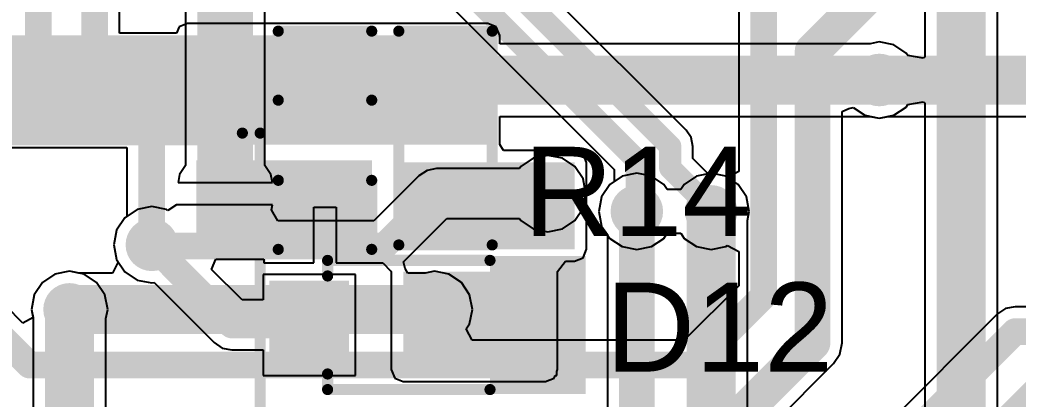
# Model space of a CAD drawing. Header units: millimetres. Extents: x -0.25 to 4.68, y -0.29 to 2.93.
# Drawn here: x 3.0337 to 3.4824, y 0.7837 to 0.954 of the extents above; entities that cross this region are included whole.
import ezdxf

# ---------------------------------------------------------------- set-up
doc = ezdxf.new("R2010")
doc.units = ezdxf.units.MM
doc.header["$MEASUREMENT"] = 0
for name, color, linetype in [('BottomLayer', 5, 'Continuous'), ('BottomSolder', 6, 'Continuous'), ('TopLayer', 1, 'Continuous'), ('TopOverlay', 2, 'Continuous'), ('TopPaste', 8, 'Continuous'), ('TopSolder', 216, 'Continuous'), ('ViaHoleLayer', 16, 'Continuous')]:
    doc.layers.add(name, color=color, linetype=linetype)
doc.styles.add('Arial', font='', dxfattribs={"height": 0.2})
doc.styles.get('Arial').set_extended_font_data('Arial')

# ---------------------------------------------------------------- blocks, each defined once
blk = doc.blocks.new('14_TSSOP_48')
at = {"layer": 'TopLayer'}
for points in [[(-0.1299212, 0.08562995), (-0.0885826, 0.08562995), (-0.0885826, 0.06791345), (-0.1299212, 0.06791345)], [(0.0885827, 0.08562995), (0.1299213, 0.08562995), (0.1299213, 0.06791345), (0.0885827, 0.06791345)], [(-0.1299212, 0.06003935), (-0.0885826, 0.06003935), (-0.0885826, 0.04232285), (-0.1299212, 0.04232285)], [(0.0885827, 0.06003945), (0.1299213, 0.06003945), (0.1299213, 0.04232295), (0.0885827, 0.04232295)], [(-0.1299212, 0.03444885), (-0.0885826, 0.03444885), (-0.0885826, 0.01673235), (-0.1299212, 0.01673235)], [(0.0885827, 0.03444885), (0.1299213, 0.03444885), (0.1299213, 0.01673235), (0.0885827, 0.01673235)], [(-0.1299212, 0.00885825), (-0.0885826, 0.00885825), (-0.0885826, -0.00885825), (-0.1299212, -0.00885825)], [(0.0885827, 0.00885835), (0.1299213, 0.00885835), (0.1299213, -0.00885815), (0.0885827, -0.00885815)], [(-0.1299212, -0.01673225), (-0.0885826, -0.01673225), (-0.0885826, -0.03444875), (-0.1299212, -0.03444875)], [(0.0885827, -0.01673225), (0.1299213, -0.01673225), (0.1299213, -0.03444875), (0.0885827, -0.03444875)], [(-0.1299212, -0.04232285), (-0.0885826, -0.04232285), (-0.0885826, -0.06003935), (-0.1299212, -0.06003935)], [(0.0885827, -0.04232275), (0.1299213, -0.04232275), (0.1299213, -0.06003925), (0.0885827, -0.06003925)], [(-0.1299212, -0.06791335), (-0.0885826, -0.06791335), (-0.0885826, -0.08562985), (-0.1299212, -0.08562985)], [(0.0885827, -0.06791335), (0.1299213, -0.06791335), (0.1299213, -0.08562985), (0.0885827, -0.08562985)]]:
    blk.add_hatch(color=1, dxfattribs=at).paths.add_polyline_path(points)
at = {"layer": 'TopOverlay'}
blk.add_hatch(color=2, dxfattribs=at).paths.add_polyline_path([(-0.084, 0.068), (-0.073, 0.068), (-0.073, 0.086), (-0.084, 0.086)])
at = {"layer": 'TopPaste'}
for points in [[(-0.1299212, 0.08562995), (-0.0885826, 0.08562995), (-0.0885826, 0.06791345), (-0.1299212, 0.06791345)], [(0.0885827, 0.08562995), (0.1299213, 0.08562995), (0.1299213, 0.06791345), (0.0885827, 0.06791345)], [(-0.1299212, 0.06003935), (-0.0885826, 0.06003935), (-0.0885826, 0.04232285), (-0.1299212, 0.04232285)], [(0.0885827, 0.06003945), (0.1299213, 0.06003945), (0.1299213, 0.04232295), (0.0885827, 0.04232295)], [(-0.1299212, 0.03444885), (-0.0885826, 0.03444885), (-0.0885826, 0.01673235), (-0.1299212, 0.01673235)], [(0.0885827, 0.03444885), (0.1299213, 0.03444885), (0.1299213, 0.01673235), (0.0885827, 0.01673235)], [(-0.1299212, 0.00885825), (-0.0885826, 0.00885825), (-0.0885826, -0.00885825), (-0.1299212, -0.00885825)], [(0.0885827, 0.00885835), (0.1299213, 0.00885835), (0.1299213, -0.00885815), (0.0885827, -0.00885815)], [(-0.1299212, -0.01673225), (-0.0885826, -0.01673225), (-0.0885826, -0.03444875), (-0.1299212, -0.03444875)], [(0.0885827, -0.01673225), (0.1299213, -0.01673225), (0.1299213, -0.03444875), (0.0885827, -0.03444875)], [(-0.1299212, -0.04232285), (-0.0885826, -0.04232285), (-0.0885826, -0.06003935), (-0.1299212, -0.06003935)], [(0.0885827, -0.04232275), (0.1299213, -0.04232275), (0.1299213, -0.06003925), (0.0885827, -0.06003925)], [(-0.1299212, -0.06791335), (-0.0885826, -0.06791335), (-0.0885826, -0.08562985), (-0.1299212, -0.08562985)], [(0.0885827, -0.06791335), (0.1299213, -0.06791335), (0.1299213, -0.08562985), (0.0885827, -0.08562985)]]:
    blk.add_hatch(color=8, dxfattribs=at).paths.add_polyline_path(points)
at = {"layer": 'TopSolder'}
for points in [[(-0.1339212, 0.08962995), (-0.0845826, 0.08962995), (-0.0845826, 0.06391345), (-0.1339212, 0.06391345)], [(0.0845827, 0.08962995), (0.1339213, 0.08962995), (0.1339213, 0.06391345), (0.0845827, 0.06391345)], [(-0.1339212, 0.06403935), (-0.0845826, 0.06403935), (-0.0845826, 0.03832285), (-0.1339212, 0.03832285)], [(0.0845827, 0.06403945), (0.1339213, 0.06403945), (0.1339213, 0.03832295), (0.0845827, 0.03832295)], [(-0.1339212, 0.03844885), (-0.0845826, 0.03844885), (-0.0845826, 0.01273235), (-0.1339212, 0.01273235)], [(0.0845827, 0.03844885), (0.1339213, 0.03844885), (0.1339213, 0.01273235), (0.0845827, 0.01273235)], [(-0.1339212, 0.01285825), (-0.0845826, 0.01285825), (-0.0845826, -0.01285825), (-0.1339212, -0.01285825)], [(0.0845827, 0.01285835), (0.1339213, 0.01285835), (0.1339213, -0.01285815), (0.0845827, -0.01285815)], [(-0.1339212, -0.01273225), (-0.0845826, -0.01273225), (-0.0845826, -0.03844875), (-0.1339212, -0.03844875)], [(0.0845827, -0.01273225), (0.1339213, -0.01273225), (0.1339213, -0.03844875), (0.0845827, -0.03844875)], [(-0.1339212, -0.03832285), (-0.0845826, -0.03832285), (-0.0845826, -0.06403935), (-0.1339212, -0.06403935)], [(0.0845827, -0.03832275), (0.1339213, -0.03832275), (0.1339213, -0.06403925), (0.0845827, -0.06403925)], [(-0.1339212, -0.06391335), (-0.0845826, -0.06391335), (-0.0845826, -0.08962985), (-0.1339212, -0.08962985)], [(0.0845827, -0.06391335), (0.1339213, -0.06391335), (0.1339213, -0.08962985), (0.0845827, -0.08962985)]]:
    blk.add_hatch(color=216, dxfattribs=at).paths.add_polyline_path(points)
at = {"layer": 'TopOverlay'}
for points, const_width in [([(-0.09, 0.1), (0.0900001, 0.1)], 0.005), ([(-0.09, 0.1), (-0.09, 0.092)], 0.005), ([(0.0900001, 0.1), (0.0900001, 0.092)], 0.005), ([(-0.141, 0.082), (-0.136, 0.077)], 0.007874), ([(-0.141, 0.082), (-0.141, 0.072)], 0.007874), ([(-0.136, 0.077), (-0.141, 0.072)], 0.007874), ([(-0.09, -0.0919999), (-0.09, -0.0999999)], 0.005), ([(0.0900001, -0.0919999), (0.0900001, -0.0999999)], 0.005), ([(-0.09, -0.0999999), (0.0900001, -0.0999999)], 0.005)]:
    blk.add_lwpolyline(points, dxfattribs=dict(at, const_width=const_width))
for points, const_width in [([(-0.09125, 0.1, 1), (-0.08875, 0.1, 1)], 0.0025), ([(-0.09125, 0.1, 1), (-0.08875, 0.1, 1)], 0.0025), ([(0.0887501, 0.1, 1), (0.0912501, 0.1, 1)], 0.0025), ([(0.0887501, 0.1, 1), (0.0912501, 0.1, 1)], 0.0025), ([(-0.09125, 0.092, 1), (-0.08875, 0.092, 1)], 0.0025), ([(0.0887501, 0.092, 1), (0.0912501, 0.092, 1)], 0.0025), ([(-0.1429685, 0.082, 1), (-0.1390315, 0.082, 1)], 0.003937), ([(-0.1429685, 0.082, 1), (-0.1390315, 0.082, 1)], 0.003937), ([(-0.1379685, 0.077, 1), (-0.1340315, 0.077, 1)], 0.003937), ([(-0.1379685, 0.077, 1), (-0.1340315, 0.077, 1)], 0.003937), ([(-0.1429685, 0.072, 1), (-0.1390315, 0.072, 1)], 0.003937), ([(-0.1429685, 0.072, 1), (-0.1390315, 0.072, 1)], 0.003937), ([(-0.09125, -0.0919999, 1), (-0.08875, -0.0919999, 1)], 0.0025), ([(0.0887501, -0.0919999, 1), (0.0912501, -0.0919999, 1)], 0.0025), ([(-0.09125, -0.0999999, 1), (-0.08875, -0.0999999, 1)], 0.0025), ([(-0.09125, -0.0999999, 1), (-0.08875, -0.0999999, 1)], 0.0025), ([(0.0887501, -0.0999999, 1), (0.0912501, -0.0999999, 1)], 0.0025), ([(0.0887501, -0.0999999, 1), (0.0912501, -0.0999999, 1)], 0.0025)]:
    blk.add_lwpolyline(points, format="xyb", close=True, dxfattribs=dict(at, const_width=const_width))
blk = doc.blocks.new('R___0603_86')
at = {"layer": 'TopLayer'}
for points in [[(-0.015, 0.0175), (-0.015, -0.0175), (-0.045, -0.0175), (-0.045, 0.0175)], [(0.045, 0.0175), (0.045, -0.0175), (0.015, -0.0175), (0.015, 0.0175)]]:
    blk.add_hatch(color=1, dxfattribs=at).paths.add_polyline_path(points)
at = {"layer": 'TopPaste'}
for points in [[(-0.015, 0.0175), (-0.015, -0.0175), (-0.045, -0.0175), (-0.045, 0.0175)], [(0.045, 0.0175), (0.045, -0.0175), (0.015, -0.0175), (0.015, 0.0175)]]:
    blk.add_hatch(color=8, dxfattribs=at).paths.add_polyline_path(points)
at = {"layer": 'TopSolder'}
for points in [[(-0.011, 0.0215), (-0.011, -0.0215), (-0.049, -0.0215), (-0.049, 0.0215)], [(0.049, 0.0215), (0.049, -0.0215), (0.011, -0.0215), (0.011, 0.0215)]]:
    blk.add_hatch(color=216, dxfattribs=at).paths.add_polyline_path(points)
at = {"layer": 'TopOverlay', "const_width": 0.005}
for points in [[(-0.048, 0.021), (-0.048, -0.021)], [(-0.048, 0.021), (0.048, 0.021)], [(0.048, 0.021), (0.048, -0.021)], [(-0.048, -0.021), (0.048, -0.021)]]:
    blk.add_lwpolyline(points, dxfattribs=at)
at = {"layer": 'TopOverlay', "const_width": 0.0025}
for points in [[(-0.04925, 0.021, 1), (-0.04675, 0.021, 1)], [(-0.04925, 0.021, 1), (-0.04675, 0.021, 1)], [(0.04675, 0.021, 1), (0.04925, 0.021, 1)], [(0.04675, 0.021, 1), (0.04925, 0.021, 1)], [(-0.04925, -0.021, 1), (-0.04675, -0.021, 1)], [(-0.04925, -0.021, 1), (-0.04675, -0.021, 1)], [(0.04675, -0.021, 1), (0.04925, -0.021, 1)], [(0.04675, -0.021, 1), (0.04925, -0.021, 1)]]:
    blk.add_lwpolyline(points, format="xyb", close=True, dxfattribs=at)
blk = doc.blocks.new('SOD_323_155')
at = {"layer": 'TopLayer'}
for points in [[(-0.02952755, -0.01771655), (-0.06102365, -0.01771655), (-0.06102365, 0.01771655), (-0.02952755, 0.01771655)], [(0.06102365, -0.01771655), (0.02952755, -0.01771655), (0.02952755, 0.01771655), (0.06102365, 0.01771655)]]:
    blk.add_hatch(color=1, dxfattribs=at).paths.add_polyline_path(points)
at = {"layer": 'TopOverlay'}
for points in [[(-0.0790005, 0.0190003), (-0.0360005, 0.0190003), (-0.0360005, 0.0310003), (-0.0790005, 0.0310003)], [(-0.0790005, -0.0199997), (-0.0620005, -0.0199997), (-0.0620005, 0.0200003), (-0.0790005, 0.0200003)], [(-0.0790005, -0.0309997), (-0.0360005, -0.0309997), (-0.0360005, -0.0189997), (-0.0790005, -0.0189997)]]:
    blk.add_hatch(color=2, dxfattribs=at).paths.add_polyline_path(points)
at = {"layer": 'TopPaste'}
for points in [[(-0.02952755, -0.01771655), (-0.06102365, -0.01771655), (-0.06102365, 0.01771655), (-0.02952755, 0.01771655)], [(0.06102365, -0.01771655), (0.02952755, -0.01771655), (0.02952755, 0.01771655), (0.06102365, 0.01771655)]]:
    blk.add_hatch(color=8, dxfattribs=at).paths.add_polyline_path(points)
at = {"layer": 'TopSolder'}
for points in [[(-0.02736215, -0.01988195), (-0.06318905, -0.01988195), (-0.06318905, 0.01988195), (-0.02736215, 0.01988195)], [(0.06318905, -0.01988195), (0.02736215, -0.01988195), (0.02736215, 0.01988195), (0.06318905, 0.01988195)]]:
    blk.add_hatch(color=216, dxfattribs=at).paths.add_polyline_path(points)
at = {"layer": 'TopOverlay', "const_width": 0.005}
for points in [[(0.037, 0.029), (-0.036, 0.029)], [(0.037, 0.029), (0.037, 0.022)], [(0.037, -0.022), (0.037, -0.029)], [(0.037, -0.029), (-0.036, -0.029)]]:
    blk.add_lwpolyline(points, dxfattribs=at)
at = {"layer": 'TopOverlay', "const_width": 0.0025}
for points in [[(-0.03725, 0.029, 1), (-0.03475, 0.029, 1)], [(0.03575, 0.029, 1), (0.03825, 0.029, 1)], [(0.03575, 0.029, 1), (0.03825, 0.029, 1)], [(0.03575, 0.022, 1), (0.03825, 0.022, 1)], [(0.03575, -0.022, 1), (0.03825, -0.022, 1)], [(-0.03725, -0.029, 1), (-0.03475, -0.029, 1)], [(0.03575, -0.029, 1), (0.03825, -0.029, 1)], [(0.03575, -0.029, 1), (0.03825, -0.029, 1)]]:
    blk.add_lwpolyline(points, format="xyb", close=True, dxfattribs=at)
blk = doc.blocks.new('C___0603_198')
at = {"layer": 'TopLayer'}
for points in [[(-0.015, 0.0175), (-0.015, -0.0175), (-0.045, -0.0175), (-0.045, 0.0175)], [(0.045, 0.0175), (0.045, -0.0175), (0.015, -0.0175), (0.015, 0.0175)]]:
    blk.add_hatch(color=1, dxfattribs=at).paths.add_polyline_path(points)
at = {"layer": 'TopPaste'}
for points in [[(-0.015, 0.0175), (-0.015, -0.0175), (-0.045, -0.0175), (-0.045, 0.0175)], [(0.045, 0.0175), (0.045, -0.0175), (0.015, -0.0175), (0.015, 0.0175)]]:
    blk.add_hatch(color=8, dxfattribs=at).paths.add_polyline_path(points)
at = {"layer": 'TopSolder'}
for points in [[(-0.0126378, 0.0198622), (-0.0126378, -0.0198622), (-0.0473622, -0.0198622), (-0.0473622, 0.0198622)], [(0.0473622, 0.0198622), (0.0473622, -0.0198622), (0.0126378, -0.0198622), (0.0126378, 0.0198622)]]:
    blk.add_hatch(color=216, dxfattribs=at).paths.add_polyline_path(points)
at = {"layer": 'TopOverlay', "const_width": 0.005}
for points in [[(-0.049, 0.021), (-0.049, -0.021)], [(-0.049, 0.021), (-0.018, 0.021)], [(0.018, 0.021), (0.049, 0.021)], [(0.049, 0.021), (0.049, -0.021)], [(-0.049, -0.021), (-0.018, -0.021)], [(0.018, -0.021), (0.049, -0.021)]]:
    blk.add_lwpolyline(points, dxfattribs=at)
at = {"layer": 'TopOverlay', "const_width": 0.0025}
for points in [[(-0.05025, 0.021, 1), (-0.04775, 0.021, 1)], [(-0.05025, 0.021, 1), (-0.04775, 0.021, 1)], [(-0.01925, 0.021, 1), (-0.01675, 0.021, 1)], [(0.01675, 0.021, 1), (0.01925, 0.021, 1)], [(0.04775, 0.021, 1), (0.05025, 0.021, 1)], [(0.04775, 0.021, 1), (0.05025, 0.021, 1)], [(-0.05025, -0.021, 1), (-0.04775, -0.021, 1)], [(-0.05025, -0.021, 1), (-0.04775, -0.021, 1)], [(-0.01925, -0.021, 1), (-0.01675, -0.021, 1)], [(0.01675, -0.021, 1), (0.01925, -0.021, 1)], [(0.04775, -0.021, 1), (0.05025, -0.021, 1)], [(0.04775, -0.021, 1), (0.05025, -0.021, 1)]]:
    blk.add_lwpolyline(points, format="xyb", close=True, dxfattribs=at)

msp = doc.modelspace()

# ---------------------------------------------------------------- hatches: boundary and pattern name
at = {"layer": 'BottomLayer'}
h = msp.add_hatch(color=5, dxfattribs=at)
edge = h.paths.add_edge_path()
edge.add_arc((3.42, 0.927), 0.011811, 0, 360)
h = msp.add_hatch(color=5, dxfattribs=at)
edge = h.paths.add_edge_path()
edge.add_arc((3.126, 0.876), 0.011811, 0, 360)
h = msp.add_hatch(color=5, dxfattribs=at)
edge = h.paths.add_edge_path()
edge.add_arc((3.271, 0.876), 0.011811, 0, 360)
h = msp.add_hatch(color=5, dxfattribs=at)
edge = h.paths.add_edge_path()
edge.add_arc((3.311, 0.868), 0.011811, 0, 360)
h = msp.add_hatch(color=5, dxfattribs=at)
edge = h.paths.add_edge_path()
edge.add_arc((3.3444055, 0.868), 0.011811, 0, 360)
h = msp.add_hatch(color=5, dxfattribs=at)
edge = h.paths.add_edge_path()
edge.add_arc((3.093, 0.853), 0.011811, 0, 360)
h = msp.add_hatch(color=5, dxfattribs=at)
edge = h.paths.add_edge_path()
edge.add_arc((3.056, 0.824), 0.011811, 0, 360)
h = msp.add_hatch(color=5, dxfattribs=at)
edge = h.paths.add_edge_path()
edge.add_arc((3.22, 0.824), 0.011811, 0, 360)
at = {"layer": 'BottomSolder'}
h = msp.add_hatch(color=6, dxfattribs=at)
edge = h.paths.add_edge_path()
edge.add_arc((3.42, 0.927), 0.0059055, 0, 360)
h = msp.add_hatch(color=6, dxfattribs=at)
edge = h.paths.add_edge_path()
edge.add_arc((3.126, 0.876), 0.0059055, 0, 360)
h = msp.add_hatch(color=6, dxfattribs=at)
edge = h.paths.add_edge_path()
edge.add_arc((3.271, 0.876), 0.0059055, 0, 360)
h = msp.add_hatch(color=6, dxfattribs=at)
edge = h.paths.add_edge_path()
edge.add_arc((3.311, 0.868), 0.0059055, 0, 360)
h = msp.add_hatch(color=6, dxfattribs=at)
edge = h.paths.add_edge_path()
edge.add_arc((3.3444055, 0.868), 0.0059055, 0, 360)
h = msp.add_hatch(color=6, dxfattribs=at)
edge = h.paths.add_edge_path()
edge.add_arc((3.093, 0.853), 0.0059055, 0, 360)
h = msp.add_hatch(color=6, dxfattribs=at)
edge = h.paths.add_edge_path()
edge.add_arc((3.056, 0.824), 0.0059055, 0, 360)
h = msp.add_hatch(color=6, dxfattribs=at)
edge = h.paths.add_edge_path()
edge.add_arc((3.22, 0.824), 0.0059055, 0, 360)
at = {"layer": 'TopLayer'}
for points in [[(3.1090426, 0.898), (3.244, 0.898), (3.244, 0.947), (3.1090426, 0.947)], [(3.113, 0.852), (3.192, 0.852), (3.192, 0.891), (3.113, 0.891)], [(3.283, 0.89), (3.204, 0.89), (3.204, 0.851), (3.283, 0.851)], [(3.206, 0.797), (3.27, 0.797), (3.27, 0.841), (3.206, 0.841)]]:
    msp.add_hatch(color=1, dxfattribs=at).paths.add_polyline_path(points)
h = msp.add_hatch(color=1, dxfattribs=at)
edge = h.paths.add_edge_path()
edge.add_arc((3.42, 0.927), 0.011811, 0, 360)
h = msp.add_hatch(color=1, dxfattribs=at)
edge = h.paths.add_edge_path()
edge.add_arc((3.126, 0.876), 0.011811, 0, 360)
h = msp.add_hatch(color=1, dxfattribs=at)
edge = h.paths.add_edge_path()
edge.add_arc((3.271, 0.876), 0.011811, 0, 360)
h = msp.add_hatch(color=1, dxfattribs=at)
edge = h.paths.add_edge_path()
edge.add_arc((3.311, 0.868), 0.011811, 0, 360)
h = msp.add_hatch(color=1, dxfattribs=at)
edge = h.paths.add_edge_path()
edge.add_arc((3.3444055, 0.868), 0.011811, 0, 360)
h = msp.add_hatch(color=1, dxfattribs=at)
edge = h.paths.add_edge_path()
edge.add_arc((3.093, 0.853), 0.011811, 0, 360)
h = msp.add_hatch(color=1, dxfattribs=at)
edge = h.paths.add_edge_path()
edge.add_arc((3.056, 0.824), 0.011811, 0, 360)
h = msp.add_hatch(color=1, dxfattribs=at)
edge = h.paths.add_edge_path()
edge.add_arc((3.22, 0.824), 0.011811, 0, 360)
at = {"layer": 'TopSolder'}
h = msp.add_hatch(color=216, dxfattribs=at)
edge = h.paths.add_edge_path()
edge.add_arc((3.42, 0.927), 0.0059055, 0, 360)
h = msp.add_hatch(color=216, dxfattribs=at)
edge = h.paths.add_edge_path()
edge.add_arc((3.126, 0.876), 0.0059055, 0, 360)
h = msp.add_hatch(color=216, dxfattribs=at)
edge = h.paths.add_edge_path()
edge.add_arc((3.271, 0.876), 0.0059055, 0, 360)
h = msp.add_hatch(color=216, dxfattribs=at)
edge = h.paths.add_edge_path()
edge.add_arc((3.311, 0.868), 0.0059055, 0, 360)
h = msp.add_hatch(color=216, dxfattribs=at)
edge = h.paths.add_edge_path()
edge.add_arc((3.3444055, 0.868), 0.0059055, 0, 360)
h = msp.add_hatch(color=216, dxfattribs=at)
edge = h.paths.add_edge_path()
edge.add_arc((3.093, 0.853), 0.0059055, 0, 360)
h = msp.add_hatch(color=216, dxfattribs=at)
edge = h.paths.add_edge_path()
edge.add_arc((3.056, 0.824), 0.0059055, 0, 360)
h = msp.add_hatch(color=216, dxfattribs=at)
edge = h.paths.add_edge_path()
edge.add_arc((3.22, 0.824), 0.0059055, 0, 360)
at = {"layer": 'ViaHoleLayer'}
h = msp.add_hatch(color=16, dxfattribs=at)
edge = h.paths.add_edge_path()
edge.add_arc((3.42, 0.927), 0.0059055, 0, 360)
h = msp.add_hatch(color=16, dxfattribs=at)
edge = h.paths.add_edge_path()
edge.add_arc((3.126, 0.876), 0.0059055, 0, 360)
h = msp.add_hatch(color=16, dxfattribs=at)
edge = h.paths.add_edge_path()
edge.add_arc((3.271, 0.876), 0.0059055, 0, 360)
h = msp.add_hatch(color=16, dxfattribs=at)
edge = h.paths.add_edge_path()
edge.add_arc((3.311, 0.868), 0.0059055, 0, 360)
h = msp.add_hatch(color=16, dxfattribs=at)
edge = h.paths.add_edge_path()
edge.add_arc((3.3444055, 0.868), 0.0059055, 0, 360)
h = msp.add_hatch(color=16, dxfattribs=at)
edge = h.paths.add_edge_path()
edge.add_arc((3.093, 0.853), 0.0059055, 0, 360)
h = msp.add_hatch(color=16, dxfattribs=at)
edge = h.paths.add_edge_path()
edge.add_arc((3.056, 0.824), 0.0059055, 0, 360)
h = msp.add_hatch(color=16, dxfattribs=at)
edge = h.paths.add_edge_path()
edge.add_arc((3.22, 0.824), 0.0059055, 0, 360)

# ---------------------------------------------------------------- linework, layer by layer
at = {"layer": 'BottomLayer'}
for p, q in [((3.1104963, 1.0770845), (3.3008041, 0.8867767)), ((3.3567845, 0.9849995), (3.3567845, 0.8859605)), ((3.1438428, 0.8885552), (3.1438428, 0.9679995)), ((3.1081572, 0.9606092), (3.1081572, 0.8885552)), ((3.3332096, 0.9044228), (3.2732189, 0.9644135)), ((3.4032547, 0.9128024), (3.4063582, 0.9141964)), ((3.4032547, 0.809), (3.4032547, 0.9128024)), ((3.4063582, 0.9141964), (3.4082547, 0.9146296)), ((3.4082547, 0.9146296), (3.4134407, 0.9111644)), ((3.4134407, 0.9111644), (3.42, 0.9098597)), ((3.42, 0.9098597), (3.4241567, 0.9106865)), ((3.4241567, 0.9106865), (3.7938433, 0.9106865)), ((3.3354198, 0.901115), (3.3332096, 0.9044228)), ((3.3361959, 0.8972132), (3.3354198, 0.901115)), ((3.271, 0.8931403), (3.2644407, 0.8918356)), ((3.2775593, 0.8918356), (3.271, 0.8931403)), ((3.3361959, 0.8917342), (3.3361959, 0.8972132)), ((3.1081572, 0.8885552), (3.1054545, 0.8845102)), ((3.1465455, 0.8845102), (3.1438428, 0.8885552)), ((3.2644407, 0.8918356), (3.25888, 0.88812)), ((3.28312, 0.88812), (3.2775593, 0.8918356)), ((3.3430579, 0.8848722), (3.3361959, 0.8917342)), ((3.1054545, 0.8845102), (3.1047563, 0.881)), ((3.1472437, 0.881), (3.1465455, 0.8845102)), ((3.2130692, 0.8839303), (3.1928543, 0.8637155)), ((3.2130694, 0.8839306), (3.2130692, 0.8839303)), ((3.216708, 0.8863618), (3.2130694, 0.8839306)), ((3.221, 0.8872155), (3.216708, 0.8863618)), ((3.2582756, 0.8872155), (3.221, 0.8872155)), ((3.25888, 0.88812), (3.2582756, 0.8872155)), ((3.2868356, 0.8825593), (3.28312, 0.88812)), ((3.3008041, 0.8867767), (3.3008041, 0.8814057)), ((3.3444055, 0.8851403), (3.3430579, 0.8848722)), ((3.3509648, 0.8838356), (3.3444055, 0.8851403)), ((3.3567845, 0.8859605), (3.3517845, 0.8832879)), ((3.1047563, 0.881), (3.1472437, 0.881)), ((3.2881403, 0.876), (3.2868356, 0.8825593)), ((3.29888, 0.88012), (3.2951644, 0.8745593)), ((3.3008041, 0.8814057), (3.29888, 0.88012)), ((3.3517845, 0.8832879), (3.3509648, 0.8838356)), ((3.2868356, 0.8694407), (3.2881403, 0.876)), ((3.1040199, 0.871), (3.10017, 0.8684276)), ((3.1472437, 0.871), (3.1040199, 0.871)), ((3.1467893, 0.8687156), (3.1472437, 0.871)), ((3.2951644, 0.8745593), (3.2938597, 0.868)), ((3.0864407, 0.8688356), (3.08088, 0.86512)), ((3.093, 0.8701403), (3.0864407, 0.8688356)), ((3.0995593, 0.8688356), (3.093, 0.8701403)), ((3.10017, 0.8684276), (3.0995593, 0.8688356)), ((3.1495794, 0.8637155), (3.1467893, 0.8687156)), ((3.28312, 0.86388), (3.2868356, 0.8694407)), ((3.2938597, 0.868), (3.2951644, 0.8614407)), ((3.08088, 0.86512), (3.0771644, 0.8595593)), ((3.1928543, 0.8637155), (3.1495794, 0.8637155)), ((3.2061747, 0.8453135), (3.2256456, 0.8647845)), ((3.2256456, 0.8647845), (3.2582756, 0.8647845)), ((3.2582756, 0.8647845), (3.25888, 0.86388)), ((3.25888, 0.86388), (3.2644407, 0.8601644)), ((3.2775593, 0.8601644), (3.28312, 0.86388)), ((3.2951644, 0.8614407), (3.29888, 0.85588)), ((3.0771644, 0.8595593), (3.0758597, 0.853)), ((3.2644407, 0.8601644), (3.271, 0.8588597)), ((3.271, 0.8588597), (3.2775593, 0.8601644)), ((3.32312, 0.85588), (3.324696, 0.8582386)), ((3.324696, 0.8582386), (3.3307095, 0.8582386)), ((3.3307095, 0.8582386), (3.3322855, 0.85588)), ((3.0758597, 0.853), (3.0771644, 0.8464407)), ((3.29888, 0.85588), (3.3044407, 0.8521644)), ((3.3175593, 0.8521644), (3.32312, 0.85588)), ((3.3322855, 0.85588), (3.3378462, 0.8521644)), ((3.3509648, 0.8521644), (3.3517845, 0.8527121)), ((3.3517845, 0.8527121), (3.3567845, 0.8500395)), ((3.3044407, 0.8521644), (3.311, 0.8508597)), ((3.311, 0.8508597), (3.3175593, 0.8521644)), ((3.3378462, 0.8521644), (3.3444055, 0.8508597)), ((3.3444055, 0.8508597), (3.3509648, 0.8521644)), ((3.3567845, 0.8500395), (3.3567845, 0.8346456)), ((3.0779176, 0.8453135), (3.075245, 0.8403135)), ((3.0771644, 0.8464407), (3.0779176, 0.8453135)), ((3.2067964, 0.8423596), (3.2061747, 0.8453135)), ((3.0494407, 0.8398356), (3.04388, 0.83612)), ((3.056, 0.8411403), (3.0494407, 0.8398356)), ((3.0601567, 0.8403135), (3.056, 0.8411403)), ((3.075245, 0.8403135), (3.0601567, 0.8403135)), ((3.208061, 0.8403135), (3.2067964, 0.8423596)), ((3.2158433, 0.8403135), (3.208061, 0.8403135)), ((3.22, 0.8411403), (3.2158433, 0.8403135)), ((3.2265593, 0.8398356), (3.22, 0.8411403)), ((3.23212, 0.83612), (3.2265593, 0.8398356)), ((3.04388, 0.83612), (3.0401644, 0.8305593)), ((3.2358356, 0.8305593), (3.23212, 0.83612)), ((3.3567845, 0.8346456), (3.3323543, 0.8102155)), ((3.0401644, 0.8305593), (3.0388597, 0.824)), ((3.2371403, 0.824), (3.2358356, 0.8305593)), ((3.0349785, 0.8178826), (3.027309, 0.8255522)), ((3.0388597, 0.824), (3.0395866, 0.8203457)), ((3.2358356, 0.8174407), (3.2371403, 0.824)), ((3.4730692, 0.8219303), (3.3940694, 0.7429306)), ((3.4730694, 0.8219306), (3.4730692, 0.8219303)), ((3.476708, 0.8243618), (3.4730694, 0.8219306)), ((3.481, 0.8252156), (3.476708, 0.8243618)), ((3.4810005, 0.8252155), (3.481, 0.8252156)), ((3.6422756, 0.8252155), (3.4810005, 0.8252155)), ((3.0395866, 0.8203457), (3.0349785, 0.8178826)), ((3.2343488, 0.8152155), (3.2358356, 0.8174407)), ((3.2370213, 0.8102155), (3.2343488, 0.8152155)), ((3.3323543, 0.8102155), (3.2370213, 0.8102155)), ((3.4022458, 0.8039277), (3.4032547, 0.809)), ((3.3993725, 0.7996275), (3.4022458, 0.8039277)), ((3.3643725, 0.7646275), (3.3993725, 0.7996275))]:
    msp.add_line(p, q, dxfattribs=at)
for points, const_width in [([(3.1177059, 1.0842941), (3.311, 0.891)], 0.01), ([(3.1399879, 1.0832253), (3.326, 0.8972132)], 0.01), ([(3.368, 0.83), (3.368, 0.985)], 0.012), ([(3.126, 0.876), (3.126, 0.968)], 0.025), ([(3.39, 0.94), (3.4179486, 0.9679486)], 0.016), ([(3.39, 0.809), (3.39, 0.94)], 0.016), ([(3.42, 0.927), (3.7975611, 0.927)], 0.022), ([(3.326, 0.8875109), (3.326, 0.8972132)], 0.01), ([(3.311, 0.868), (3.311, 0.891)], 0.01), ([(3.326, 0.8875109), (3.3444055, 0.8691054)], 0.01), ([(3.1975, 0.8525), (3.221, 0.876)], 0.012), ([(3.221, 0.876), (3.271, 0.876)], 0.012), ([(3.3444055, 0.868), (3.3444055, 0.8691054)], 0.01), ([(3.093, 0.853), (3.0935, 0.8525)], 0.012), ([(3.0935, 0.8525), (3.1975, 0.8525)], 0.012), ([(3.056, 0.824), (3.22, 0.824)], 0.022), ([(3.337, 0.799), (3.368, 0.83)], 0.012), ([(3.0160935, 0.8209065), (3.038, 0.799)], 0.012), ([(3.355, 0.774), (3.39, 0.809)], 0.016), ([(3.402, 0.735), (3.481, 0.814)], 0.012), ([(3.481, 0.814), (3.655, 0.814)], 0.012), ([(3.038, 0.799), (3.337, 0.799)], 0.012), ([(3.4288226, 0.7258226), (3.492, 0.789)], 0.012)]:
    msp.add_lwpolyline(points, dxfattribs=dict(at, const_width=const_width))
for points, const_width in [([(3.386, 0.94, 1), (3.394, 0.94, 1)], 0.008), ([(3.386, 0.94, 1), (3.394, 0.94, 1)], 0.008), ([(3.4145, 0.927, 1), (3.4255, 0.927, 1)], 0.011), ([(3.3235, 0.8972132, 1), (3.3285, 0.8972132, 1)], 0.005), ([(3.3235, 0.8972132, 1), (3.3285, 0.8972132, 1)], 0.005), ([(3.3085, 0.891, 1), (3.3135, 0.891, 1)], 0.005), ([(3.3085, 0.891, 1), (3.3135, 0.891, 1)], 0.005), ([(3.11975, 0.876, 1), (3.13225, 0.876, 1)], 0.0125), ([(3.3235, 0.8875109, 1), (3.3285, 0.8875109, 1)], 0.005), ([(3.3235, 0.8875109, 1), (3.3285, 0.8875109, 1)], 0.005), ([(3.218, 0.876, 1), (3.224, 0.876, 1)], 0.006), ([(3.218, 0.876, 1), (3.224, 0.876, 1)], 0.006), ([(3.268, 0.876, 1), (3.274, 0.876, 1)], 0.006), ([(3.3085, 0.868, 1), (3.3135, 0.868, 1)], 0.005), ([(3.3419055, 0.8691054, 1), (3.3469055, 0.8691054, 1)], 0.005), ([(3.3419055, 0.8691054, 1), (3.3469055, 0.8691054, 1)], 0.005), ([(3.3419055, 0.868, 1), (3.3469055, 0.868, 1)], 0.005), ([(3.09, 0.853, 1), (3.096, 0.853, 1)], 0.006), ([(3.0905, 0.8525, 1), (3.0965, 0.8525, 1)], 0.006), ([(3.0905, 0.8525, 1), (3.0965, 0.8525, 1)], 0.006), ([(3.1945, 0.8525, 1), (3.2005, 0.8525, 1)], 0.006), ([(3.1945, 0.8525, 1), (3.2005, 0.8525, 1)], 0.006), ([(3.0505, 0.824, 1), (3.0615, 0.824, 1)], 0.011), ([(3.2145, 0.824, 1), (3.2255, 0.824, 1)], 0.011), ([(3.365, 0.83, 1), (3.371, 0.83, 1)], 0.006), ([(3.365, 0.83, 1), (3.371, 0.83, 1)], 0.006), ([(3.386, 0.809, 1), (3.394, 0.809, 1)], 0.008), ([(3.386, 0.809, 1), (3.394, 0.809, 1)], 0.008), ([(3.478, 0.814, 1), (3.484, 0.814, 1)], 0.006), ([(3.478, 0.814, 1), (3.484, 0.814, 1)], 0.006), ([(3.035, 0.799, 1), (3.041, 0.799, 1)], 0.006), ([(3.035, 0.799, 1), (3.041, 0.799, 1)], 0.006), ([(3.334, 0.799, 1), (3.34, 0.799, 1)], 0.006), ([(3.334, 0.799, 1), (3.34, 0.799, 1)], 0.006)]:
    msp.add_lwpolyline(points, format="xyb", close=True, dxfattribs=dict(at, const_width=const_width))
at = {"layer": 'TopLayer'}
for p, q in [((3.4405091, 1.1346543), (3.4405091, 0.9374701)), ((3.4731361, 0.4361053), (3.4731361, 1.1346543)), ((3.0784901, 0.9480792), (3.0784901, 0.9595)), ((3.1090426, 0.952412), (3.1052157, 0.9508269)), ((3.244, 0.952412), (3.1090426, 0.952412)), ((3.2478269, 0.9508269), (3.244, 0.952412)), ((3.1040776, 0.9480792), (3.0784901, 0.9480792)), ((3.1052157, 0.9508269), (3.1040776, 0.9480792)), ((3.249412, 0.947), (3.2478269, 0.9508269)), ((3.249412, 0.9433135), (3.249412, 0.947)), ((3.4158433, 0.9433135), (3.249412, 0.9433135)), ((3.42, 0.9441403), (3.4158433, 0.9433135)), ((3.4265593, 0.9428356), (3.42, 0.9441403)), ((3.43212, 0.93912), (3.4265593, 0.9428356)), ((3.4328636, 0.9380072), (3.43212, 0.93912)), ((3.4396576, 0.9368391), (3.4328636, 0.9380072)), ((3.4405091, 0.9374701), (3.4396576, 0.9368391)), ((3.43212, 0.91488), (3.4328636, 0.9159928)), ((3.4328636, 0.9159928), (3.4396576, 0.9171609)), ((3.4396576, 0.9171609), (3.4405091, 0.9165299)), ((3.4405091, 0.9165299), (3.4405091, 0.6656617)), ((3.42, 0.9098597), (3.4265593, 0.9111644)), ((3.4265593, 0.9111644), (3.43212, 0.91488)), ((3.249412, 0.8980001), (3.249412, 0.9106865)), ((3.249412, 0.9106865), (3.4158433, 0.9106865)), ((3.4158433, 0.9106865), (3.42, 0.9098597)), ((3.2511413, 0.895412), (3.249412, 0.8980001)), ((3.0276596, 0.8967406), (3.081717, 0.8967406)), ((3.081717, 0.8967406), (3.081717, 0.8656793)), ((3.283, 0.895412), (3.2511413, 0.895412)), ((3.2868269, 0.8938269), (3.283, 0.895412)), ((3.288412, 0.89), (3.2868269, 0.8938269)), ((3.288412, 0.851), (3.288412, 0.89)), ((3.311, 0.8851403), (3.3044407, 0.8838356)), ((3.3175593, 0.8838356), (3.311, 0.8851403)), ((3.3444055, 0.8851403), (3.3378462, 0.8838356)), ((3.3509648, 0.8838356), (3.3444055, 0.8851403)), ((3.29888, 0.88012), (3.2951644, 0.8745593)), ((3.3044407, 0.8838356), (3.29888, 0.88012)), ((3.32312, 0.88012), (3.3175593, 0.8838356)), ((3.324696, 0.8777614), (3.32312, 0.88012)), ((3.3322855, 0.88012), (3.3307095, 0.8777614)), ((3.3378462, 0.8838356), (3.3322855, 0.88012)), ((3.3565255, 0.88012), (3.3509648, 0.8838356)), ((3.3602411, 0.8745593), (3.3565255, 0.88012)), ((3.3307095, 0.8777614), (3.324696, 0.8777614)), ((3.2951644, 0.8745593), (3.2938597, 0.868)), ((3.3615458, 0.868), (3.3602411, 0.8745593)), ((3.1658226, 0.8449486), (3.1658226, 0.8699486)), ((3.1658226, 0.8699486), (3.1758226, 0.8699486)), ((3.1758226, 0.8699486), (3.1758226, 0.8449486)), ((3.2938597, 0.868), (3.2951644, 0.8614407)), ((3.360719, 0.8638433), (3.3615458, 0.868)), ((3.08088, 0.86512), (3.0771644, 0.8595593)), ((3.081717, 0.8656793), (3.08088, 0.86512)), ((3.2951644, 0.8614407), (3.2977453, 0.8575782)), ((3.360719, 0.7305945), (3.360719, 0.8638433)), ((3.0771644, 0.8595593), (3.0758597, 0.853)), ((3.2977453, 0.8575782), (3.2977453, 0.7380163)), ((3.0758597, 0.853), (3.0771644, 0.8464407)), ((3.2868269, 0.8471731), (3.288412, 0.851)), ((3.0771644, 0.8464407), (3.08088, 0.84088)), ((3.1198251, 0.8419686), (3.1217385, 0.846588)), ((3.1217385, 0.846588), (3.1433226, 0.846588)), ((3.1433226, 0.846588), (3.1433226, 0.8449486)), ((3.1433226, 0.8449486), (3.1658226, 0.8449486)), ((3.1758226, 0.8449486), (3.1968115, 0.8449486)), ((3.1968115, 0.8449486), (3.2004368, 0.8411581)), ((3.275412, 0.8409999), (3.2789236, 0.845588)), ((3.2789236, 0.845588), (3.283, 0.845588)), ((3.283, 0.845588), (3.2868269, 0.8471731)), ((3.0494407, 0.8398356), (3.04388, 0.83612)), ((3.056, 0.8411403), (3.0494407, 0.8398356)), ((3.0625593, 0.8398356), (3.056, 0.8411403)), ((3.06812, 0.83612), (3.0625593, 0.8398356)), ((3.08088, 0.84088), (3.0864407, 0.8371644)), ((3.1335781, 0.8282155), (3.1198251, 0.8419686)), ((3.1844724, 0.8397165), (3.1429764, 0.8397165)), ((3.1429764, 0.8397165), (3.1429764, 0.8282155)), ((3.1844724, 0.7942835), (3.1844724, 0.8397165)), ((3.2004368, 0.8411581), (3.200588, 0.8408869)), ((3.200588, 0.8408869), (3.200588, 0.797)), ((3.275412, 0.797), (3.275412, 0.8409999)), ((3.04388, 0.83612), (3.0401644, 0.8305593)), ((3.0718356, 0.8305593), (3.06812, 0.83612)), ((3.0864407, 0.8371644), (3.093, 0.8358597)), ((3.093, 0.8358597), (3.0940106, 0.8360607)), ((3.0940106, 0.8360607), (3.1210017, 0.8090697)), ((3.0401644, 0.8305593), (3.0388597, 0.824)), ((3.0731403, 0.824), (3.0718356, 0.8305593)), ((3.1429764, 0.8282155), (3.1335781, 0.8282155)), ((3.0388597, 0.824), (3.0396865, 0.8198433)), ((3.0723135, 0.8198433), (3.0731403, 0.824)), ((3.0396865, 0.8198433), (3.0396865, 0.7531567)), ((3.0723135, 0.7531567), (3.0723135, 0.8198433)), ((3.1210017, 0.8090697), (3.1210019, 0.8090694)), ((3.1210019, 0.8090694), (3.1246405, 0.8066382)), ((3.1246405, 0.8066382), (3.1289325, 0.8057844)), ((3.1289325, 0.8057844), (3.128933, 0.8057845)), ((3.128933, 0.8057845), (3.1429764, 0.8057845)), ((3.1429764, 0.8057845), (3.1429764, 0.7942835)), ((3.1429764, 0.7942835), (3.1844724, 0.7942835)), ((3.200588, 0.797), (3.2021731, 0.7931731)), ((3.2738269, 0.7931731), (3.2742868, 0.7942835)), ((3.2742868, 0.7942835), (3.2750236, 0.7942835)), ((3.2750236, 0.7960623), (3.275412, 0.797)), ((3.2750236, 0.7942835), (3.2750236, 0.7960623)), ((3.2021731, 0.7931731), (3.206, 0.791588)), ((3.206, 0.791588), (3.27, 0.791588)), ((3.27, 0.791588), (3.2738269, 0.7931731))]:
    msp.add_line(p, q, dxfattribs=at)
for points, const_width in [([(3.4568226, 0.4319486), (3.4568226, 1.138811)], 0.022), ([(3.042, 0.909), (3.042, 0.964)], 0.012), ([(3.0672746, 0.9224099), (3.0672746, 0.9667254)], 0.012), ([(3.1765213, 0.9225), (3.1810213, 0.927)], 0.022), ([(3.1810213, 0.927), (3.42, 0.927)], 0.022), ([(3.041684, 0.9094099), (3.041684, 0.9224099)], 0.012), ([(3.0928651, 0.9094099), (3.0929325, 0.9093425)], 0.012), ([(3.0929325, 0.853), (3.0929325, 0.9093425)], 0.012), ([(3.2655097, 0.8709486), (3.2702508, 0.8756897)], 0.022), ([(3.2702508, 0.8756897), (3.2706348, 0.8756897)], 0.022), ([(3.2706348, 0.8756897), (3.2710737, 0.8752508)], 0.022), ([(3.1695503, 0.8712209), (3.1708226, 0.8699486)], 0.022), ([(3.225, 0.8709486), (3.2655097, 0.8709486)], 0.022), ([(3.311, 0.7345945), (3.311, 0.868)], 0.016), ([(3.3444055, 0.7305945), (3.3444055, 0.868)], 0.022), ([(3.0929325, 0.853), (3.1289325, 0.817)], 0.012), ([(3.056, 0.749), (3.056, 0.824)], 0.022), ([(3.1289325, 0.817), (3.1637244, 0.817)], 0.012)]:
    msp.add_lwpolyline(points, dxfattribs=dict(at, const_width=const_width))
for points, const_width in [([(3.1755213, 0.927, 1), (3.1865213, 0.927, 1)], 0.011), ([(3.1755213, 0.927, 1), (3.1865213, 0.927, 1)], 0.011), ([(3.4145, 0.927, 1), (3.4255, 0.927, 1)], 0.011), ([(3.1710213, 0.9225, 1), (3.1820213, 0.9225, 1)], 0.011), ([(3.038684, 0.9224099, 1), (3.044684, 0.9224099, 1)], 0.006), ([(3.0642746, 0.9224099, 1), (3.0702746, 0.9224099, 1)], 0.006), ([(3.038684, 0.9094099, 1), (3.044684, 0.9094099, 1)], 0.006), ([(3.0898651, 0.9094099, 1), (3.0958651, 0.9094099, 1)], 0.006), ([(3.0899325, 0.9093425, 1), (3.0959325, 0.9093425, 1)], 0.006), ([(3.0899325, 0.9093425, 1), (3.0959325, 0.9093425, 1)], 0.006), ([(3.039, 0.909, 1), (3.045, 0.909, 1)], 0.006), ([(3.2647508, 0.8756897, 1), (3.2757508, 0.8756897, 1)], 0.011), ([(3.2647508, 0.8756897, 1), (3.2757508, 0.8756897, 1)], 0.011), ([(3.2651348, 0.8756897, 1), (3.2761348, 0.8756897, 1)], 0.011), ([(3.2651348, 0.8756897, 1), (3.2761348, 0.8756897, 1)], 0.011), ([(3.2655737, 0.8752508, 1), (3.2765737, 0.8752508, 1)], 0.011), ([(3.1640503, 0.8712209, 1), (3.1750503, 0.8712209, 1)], 0.011), ([(3.1653226, 0.8699486, 1), (3.1763226, 0.8699486, 1)], 0.011), ([(3.2195, 0.8709486, 1), (3.2305, 0.8709486, 1)], 0.011), ([(3.2600097, 0.8709486, 1), (3.2710097, 0.8709486, 1)], 0.011), ([(3.2600097, 0.8709486, 1), (3.2710097, 0.8709486, 1)], 0.011), ([(3.307, 0.868, 1), (3.315, 0.868, 1)], 0.008), ([(3.3389055, 0.868, 1), (3.3499055, 0.868, 1)], 0.011), ([(3.0899325, 0.853, 1), (3.0959325, 0.853, 1)], 0.006), ([(3.0899325, 0.853, 1), (3.0959325, 0.853, 1)], 0.006), ([(3.0505, 0.824, 1), (3.0615, 0.824, 1)], 0.011), ([(3.1259325, 0.817, 1), (3.1319325, 0.817, 1)], 0.006), ([(3.1259325, 0.817, 1), (3.1319325, 0.817, 1)], 0.006), ([(3.1607244, 0.817, 1), (3.1667244, 0.817, 1)], 0.006)]:
    msp.add_lwpolyline(points, format="xyb", close=True, dxfattribs=dict(at, const_width=const_width))

# ---------------------------------------------------------------- block references
for name, p, rotation in [('C___0603_198', (3.1708226, 0.8999486), 90), ('R___0603_86', (3.225, 0.9009486), 90), ('14_TSSOP_48', (3.0416841, 0.8131579), 90), ('SOD_323_155', (3.209, 0.817), 180)]:
    msp.add_blockref(name, p, dxfattribs=dict(rotation=rotation))

# ---------------------------------------------------------------- texts
at = {"layer": 'TopOverlay', "style": 'Arial'}
for s, p in [('R14', (3.2600162, 0.8570065)), ('D12', (3.2968388, 0.7960579))]:
    msp.add_text(s, height=0.04, dxfattribs=at).set_placement(p)

doc.saveas('drawing.dxf')
